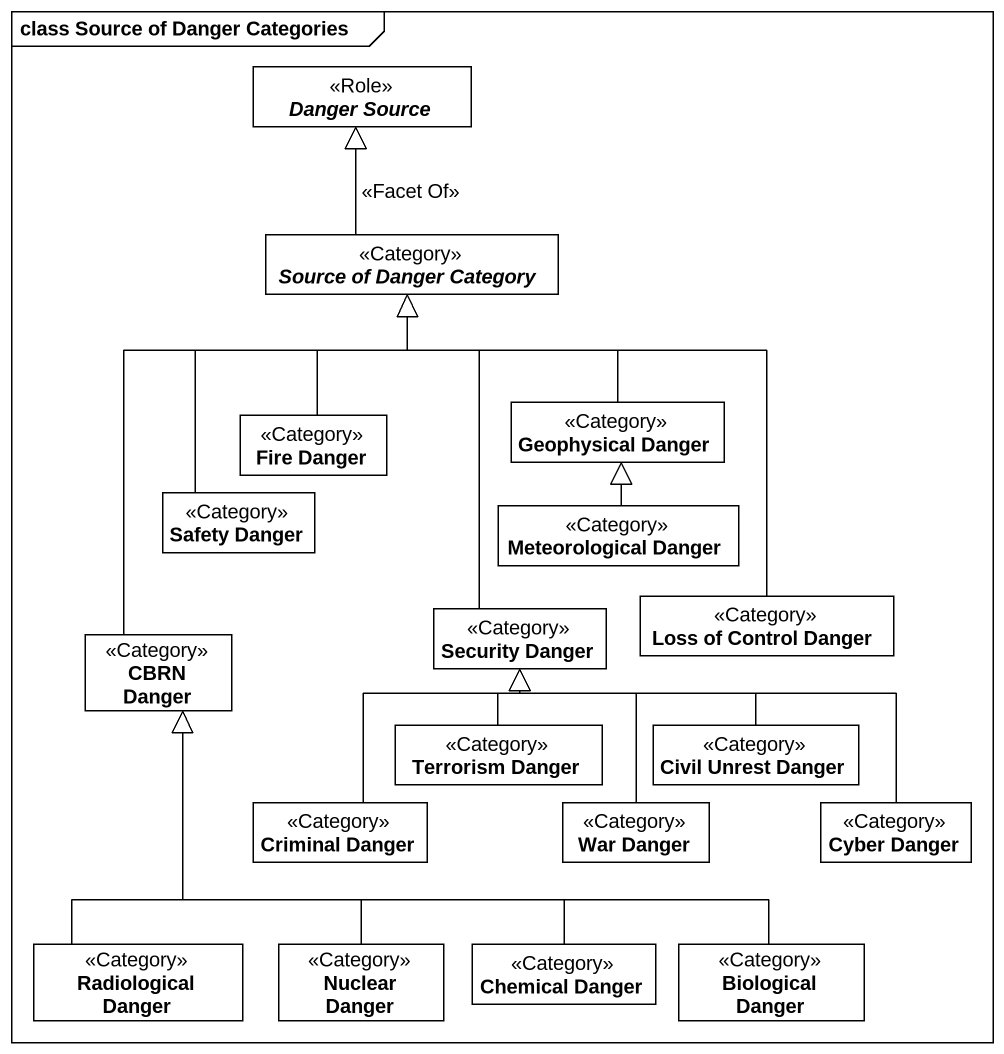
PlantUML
@startuml
mainframe class Source of Danger Categories
hide circle
hide empty members
abstract class "Danger Source" as Danger_Source <<Role>>
abstract class "Source of Danger Category" as Source_of_Danger_Category <<Category>>
class "Fire Danger" as Fire_Danger <<Category>>
class "Geophysical Danger" as Geophysical_Danger <<Category>>
class "Safety Danger" as Safety_Danger <<Category>>
class "Meteorological Danger" as Meteorological_Danger <<Category>>
class "Loss of Control Danger" as Loss_of_Control_Danger <<Category>>
class "CBRN Danger" as CBRN_Danger <<Category>>
class "Security Danger" as Security_Danger <<Category>>
class "Terrorism Danger" as Terrorism_Danger <<Category>>
class "Civil Unrest Danger" as Civil_Unrest_Danger <<Category>>
class "Criminal Danger" as Criminal_Danger <<Category>>
class "War Danger" as War_Danger <<Category>>
class "Cyber Danger" as Cyber_Danger <<Category>>
class "Radiological Danger" as Radiological_Danger <<Category>>
class "Nuclear Danger" as Nuclear_Danger <<Category>>
class "Chemical Danger" as Chemical_Danger <<Category>>
class "Biological Danger" as Biological_Danger <<Category>>
Source_of_Danger_Category -up-|> Danger_Source : <<Facet Of>>
Fire_Danger -up-|> Source_of_Danger_Category
Geophysical_Danger -up-|> Source_of_Danger_Category
Safety_Danger -up-|> Source_of_Danger_Category
Meteorological_Danger -up-|> Geophysical_Danger
Loss_of_Control_Danger -up-|> Source_of_Danger_Category
CBRN_Danger -up-|> Source_of_Danger_Category
Security_Danger -up-|> Source_of_Danger_Category
Terrorism_Danger -up-|> Security_Danger
Civil_Unrest_Danger -left-|> Security_Danger
Criminal_Danger -up-|> Security_Danger
War_Danger -up-|> Security_Danger
Cyber_Danger -left-|> Security_Danger
Radiological_Danger -up-|> CBRN_Danger
Nuclear_Danger -up-|> CBRN_Danger
Chemical_Danger -up-|> CBRN_Danger
Biological_Danger -left-|> CBRN_Danger
@enduml
